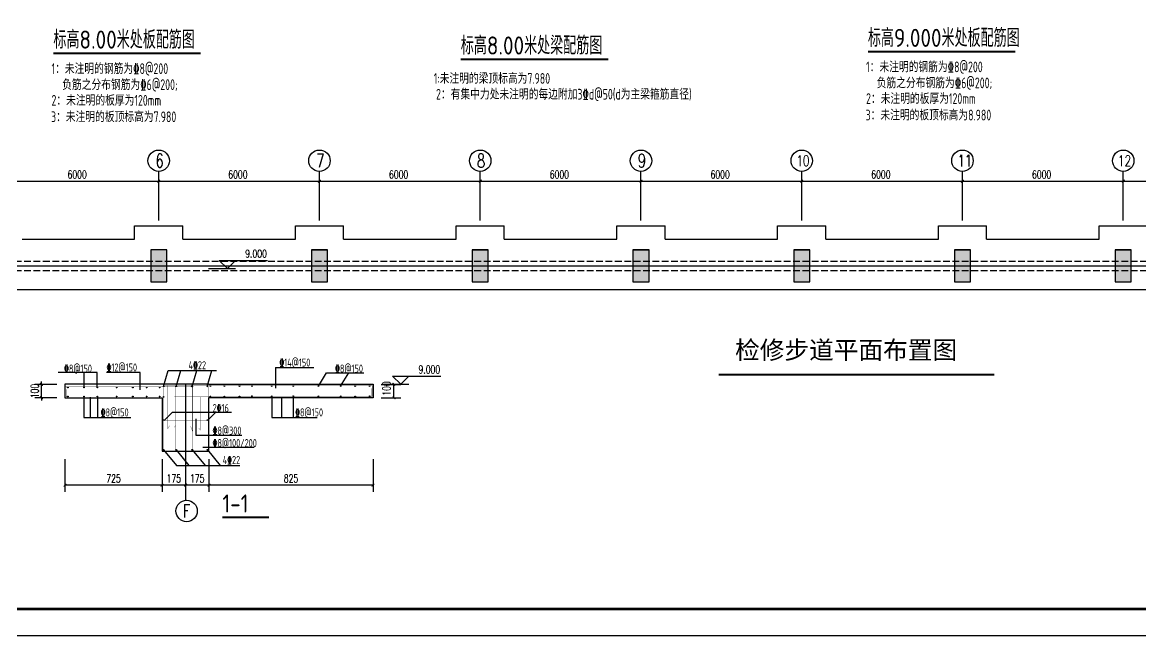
# Model space of a CAD drawing. Extents: x -73672 to 366960, y -527333 to 140666.
# Drawn here: x 221508 to 263247, y -527333 to -504417 of the extents above; entities that cross this region are included whole.
import ezdxf
from ezdxf.enums import TextEntityAlignment as Align

# ---------------------------------------------------------------- set-up
doc = ezdxf.new("R2010")
doc.units = 0
doc.header["$LTSCALE"] = 1000
doc.header["$MEASUREMENT"] = 0
doc.linetypes.add('DASH', pattern=[0.35, 0.25, -0.1])
for name, color, linetype in [('AXIS', 3, 'Continuous'), ('AXIS_TEXT', 7, 'Continuous'), ('COLUMN', 9, 'Continuous'), ('DIM_ELEV', 3, 'Continuous'), ('DIM_SYMB', 3, 'Continuous'), ('PUB_TEXT', 7, 'Continuous'), ('PUB_TITLE', 4, 'Continuous'), ('TEXT', 3, 'Continuous'), ('WALL', 9, 'Continuous'), ('建-尺寸', 3, 'Continuous')]:
    doc.layers.add(name, color=color, linetype=linetype)
doc.styles.add('_TCH_AXIS', font='COMPLEX', dxfattribs={"bigfont": 'GBCBIG'})
doc.styles.add('_TCH_DIM', font='SIMPLEX', dxfattribs={"bigfont": 'GBCBIG'})
doc.styles.add('_TCH_DIM_T3', font='SIMPLEX', dxfattribs={"width": 0.705882, "bigfont": 'GBCBIG'})
doc.styles.add('A-DIM_T3', font='SIMPLEX', dxfattribs={"width": 0.705882, "bigfont": 'GBCBIG'})
doc.styles.add('COMPLEX', font='COMPLEX', dxfattribs={"bigfont": 'Tssdchn.shx'})
doc.styles.get("Standard").update_dxf_attribs({"font": 'gbenor.shx', "bigfont": 'gbcbig.shx'})
doc.styles.add('TSSD_Rein', font='Tssdeng.shx', dxfattribs={"width": 0.7, "bigfont": 'hztxt.shx'})
doc.dimstyles.new('_TCH_ARCH-100', dxfattribs={"dimtxt": 297.5, "dimasz": 100, "dimexe": 250, "dimexo": 300, "dimgap": 100, "dimtad": 1, "dimdec": 0, "dimzin": 0, "dimdsep": 46, "dimtxsty": '_TCH_DIM_T3', "dimblk": 'ARCHTICK', "dimcen": 0.09, "dimclrt": 7, "dimazin": 2, "dimtfac": 1, "dimtdec": 0, "dimtix": 1, "dimtmove": 2, "dimatfit": 3, "dimfxl": 0, "dimtolj": 1, "dimtzin": 0, "dimarcsym": 0})
doc.dimstyles.new('A-DIM-100', dxfattribs={"dimtxt": 297.5, "dimasz": 100, "dimexe": 250, "dimexo": 300, "dimgap": 100, "dimtad": 1, "dimdec": 0, "dimzin": 0, "dimdsep": 46, "dimtxsty": 'A-DIM_T3', "dimblk": 'ARCHTICK', "dimcen": 0.09, "dimclrt": 7, "dimazin": 2, "dimtfac": 1, "dimtdec": 0, "dimtix": 1, "dimtmove": 2, "dimatfit": 3, "dimfxl": 0, "dimtolj": 1, "dimtzin": 0, "dimarcsym": 0})

# ---------------------------------------------------------------- blocks, each defined once
blk = doc.blocks.new('_ArchTick')
at = {"color": 0, "linetype": 'ByBlock', "const_width": 0.4}
blk.add_lwpolyline([(-0.5, -0.5), (0.5, 0.5)], dxfattribs=at)
blk = doc.blocks.new('*D7754')
at = {"layer": 'AXIS', "color": 0, "lineweight": -2}
for p, q in [((220597, -511521), (220597, -510101)), ((220597, -510351), (226597, -510351)), ((226597, -511521), (226597, -510101))]:
    blk.add_line(p, q, dxfattribs=at)
at = {"layer": 'Defpoints', "color": 0}
for p in [(226597, -510351), (220597, -511821), (226597, -511821)]:
    blk.add_point(p, dxfattribs=at)
at = {"layer": 'AXIS', "color": 0, "linetype": 'ByBlock', "lineweight": -2, "xscale": 100, "yscale": 100, "zscale": 100, "rotation": 180}
blk.add_blockref('_ArchTick', (220597, -510351), dxfattribs=at)
at = {"layer": 'AXIS', "color": 0, "linetype": 'ByBlock', "lineweight": -2, "xscale": 100, "yscale": 100, "zscale": 100}
blk.add_blockref('_ArchTick', (226597, -510351), dxfattribs=at)
at = {"layer": 'AXIS', "color": 7, "insert": (223552, -510102), "char_height": 297.5, "attachment_point": 5, "style": '_TCH_DIM_T3'}
blk.add_mtext('\\A1;6000', dxfattribs=at)
blk = doc.blocks.new('*D7755')
at = {"layer": 'AXIS', "color": 0, "lineweight": -2}
for p, q in [((226597, -511521), (226597, -510101)), ((226597, -510351), (232597, -510351)), ((232597, -511521), (232597, -510101))]:
    blk.add_line(p, q, dxfattribs=at)
at = {"layer": 'Defpoints', "color": 0}
for p in [(232597, -510351), (226597, -511821), (232597, -511821)]:
    blk.add_point(p, dxfattribs=at)
at = {"layer": 'AXIS', "color": 0, "linetype": 'ByBlock', "lineweight": -2, "xscale": 100, "yscale": 100, "zscale": 100, "rotation": 180}
blk.add_blockref('_ArchTick', (226597, -510351), dxfattribs=at)
at = {"layer": 'AXIS', "color": 0, "linetype": 'ByBlock', "lineweight": -2, "xscale": 100, "yscale": 100, "zscale": 100}
blk.add_blockref('_ArchTick', (232597, -510351), dxfattribs=at)
at = {"layer": 'AXIS', "color": 7, "insert": (229552, -510102), "char_height": 297.5, "attachment_point": 5, "style": '_TCH_DIM_T3'}
blk.add_mtext('\\A1;6000', dxfattribs=at)
blk = doc.blocks.new('*D7756')
at = {"layer": 'AXIS', "color": 0, "lineweight": -2}
for p, q in [((232597, -511521), (232597, -510101)), ((232597, -510351), (238597, -510351)), ((238597, -511521), (238597, -510101))]:
    blk.add_line(p, q, dxfattribs=at)
at = {"layer": 'Defpoints', "color": 0}
for p in [(238597, -510351), (232597, -511821), (238597, -511821)]:
    blk.add_point(p, dxfattribs=at)
at = {"layer": 'AXIS', "color": 0, "linetype": 'ByBlock', "lineweight": -2, "xscale": 100, "yscale": 100, "zscale": 100, "rotation": 180}
blk.add_blockref('_ArchTick', (232597, -510351), dxfattribs=at)
at = {"layer": 'AXIS', "color": 0, "linetype": 'ByBlock', "lineweight": -2, "xscale": 100, "yscale": 100, "zscale": 100}
blk.add_blockref('_ArchTick', (238597, -510351), dxfattribs=at)
at = {"layer": 'AXIS', "color": 7, "insert": (235552, -510102), "char_height": 297.5, "attachment_point": 5, "style": '_TCH_DIM_T3'}
blk.add_mtext('\\A1;6000', dxfattribs=at)
blk = doc.blocks.new('*D7757')
at = {"layer": 'AXIS', "color": 0, "lineweight": -2}
for p, q in [((238597, -511521), (238597, -510101)), ((238597, -510351), (244597, -510351)), ((244597, -511521), (244597, -510101))]:
    blk.add_line(p, q, dxfattribs=at)
at = {"layer": 'Defpoints', "color": 0}
for p in [(244597, -510351), (238597, -511821), (244597, -511821)]:
    blk.add_point(p, dxfattribs=at)
at = {"layer": 'AXIS', "color": 0, "linetype": 'ByBlock', "lineweight": -2, "xscale": 100, "yscale": 100, "zscale": 100, "rotation": 180}
blk.add_blockref('_ArchTick', (238597, -510351), dxfattribs=at)
at = {"layer": 'AXIS', "color": 0, "linetype": 'ByBlock', "lineweight": -2, "xscale": 100, "yscale": 100, "zscale": 100}
blk.add_blockref('_ArchTick', (244597, -510351), dxfattribs=at)
at = {"layer": 'AXIS', "color": 7, "insert": (241552, -510102), "char_height": 297.5, "attachment_point": 5, "style": '_TCH_DIM_T3'}
blk.add_mtext('\\A1;6000', dxfattribs=at)
blk = doc.blocks.new('*D7758')
at = {"layer": 'AXIS', "color": 0, "lineweight": -2}
for p, q in [((244597, -511521), (244597, -510101)), ((244597, -510351), (250597, -510351)), ((250597, -511521), (250597, -510101))]:
    blk.add_line(p, q, dxfattribs=at)
at = {"layer": 'Defpoints', "color": 0}
for p in [(250597, -510351), (244597, -511821), (250597, -511821)]:
    blk.add_point(p, dxfattribs=at)
at = {"layer": 'AXIS', "color": 0, "linetype": 'ByBlock', "lineweight": -2, "xscale": 100, "yscale": 100, "zscale": 100, "rotation": 180}
blk.add_blockref('_ArchTick', (244597, -510351), dxfattribs=at)
at = {"layer": 'AXIS', "color": 0, "linetype": 'ByBlock', "lineweight": -2, "xscale": 100, "yscale": 100, "zscale": 100}
blk.add_blockref('_ArchTick', (250597, -510351), dxfattribs=at)
at = {"layer": 'AXIS', "color": 7, "insert": (247552, -510102), "char_height": 297.5, "attachment_point": 5, "style": '_TCH_DIM_T3'}
blk.add_mtext('\\A1;6000', dxfattribs=at)
blk = doc.blocks.new('*D7759')
at = {"layer": 'AXIS', "color": 0, "lineweight": -2}
for p, q in [((250597, -511521), (250597, -510101)), ((250597, -510351), (256597, -510351)), ((256597, -511521), (256597, -510101))]:
    blk.add_line(p, q, dxfattribs=at)
at = {"layer": 'Defpoints', "color": 0}
for p in [(256597, -510351), (250597, -511821), (256597, -511821)]:
    blk.add_point(p, dxfattribs=at)
at = {"layer": 'AXIS', "color": 0, "linetype": 'ByBlock', "lineweight": -2, "xscale": 100, "yscale": 100, "zscale": 100, "rotation": 180}
blk.add_blockref('_ArchTick', (250597, -510351), dxfattribs=at)
at = {"layer": 'AXIS', "color": 0, "linetype": 'ByBlock', "lineweight": -2, "xscale": 100, "yscale": 100, "zscale": 100}
blk.add_blockref('_ArchTick', (256597, -510351), dxfattribs=at)
at = {"layer": 'AXIS', "color": 7, "insert": (253552, -510102), "char_height": 297.5, "attachment_point": 5, "style": '_TCH_DIM_T3'}
blk.add_mtext('\\A1;6000', dxfattribs=at)
blk = doc.blocks.new('*D7760')
at = {"layer": 'AXIS', "color": 0, "lineweight": -2}
for p, q in [((256597, -511521), (256597, -510101)), ((256597, -510351), (262597, -510351)), ((262597, -511521), (262597, -510101))]:
    blk.add_line(p, q, dxfattribs=at)
at = {"layer": 'Defpoints', "color": 0}
for p in [(262597, -510351), (256597, -511821), (262597, -511821)]:
    blk.add_point(p, dxfattribs=at)
at = {"layer": 'AXIS', "color": 0, "linetype": 'ByBlock', "lineweight": -2, "xscale": 100, "yscale": 100, "zscale": 100, "rotation": 180}
blk.add_blockref('_ArchTick', (256597, -510351), dxfattribs=at)
at = {"layer": 'AXIS', "color": 0, "linetype": 'ByBlock', "lineweight": -2, "xscale": 100, "yscale": 100, "zscale": 100}
blk.add_blockref('_ArchTick', (262597, -510351), dxfattribs=at)
at = {"layer": 'AXIS', "color": 7, "insert": (259552, -510102), "char_height": 297.5, "attachment_point": 5, "style": '_TCH_DIM_T3'}
blk.add_mtext('\\A1;6000', dxfattribs=at)
blk = doc.blocks.new('*D7761')
at = {"layer": 'AXIS', "color": 0, "lineweight": -2}
for p, q in [((262597, -511521), (262597, -510101)), ((262597, -510351), (268597, -510351)), ((268597, -511521), (268597, -510101))]:
    blk.add_line(p, q, dxfattribs=at)
at = {"layer": 'Defpoints', "color": 0}
for p in [(268597, -510351), (262597, -511821), (268597, -511821)]:
    blk.add_point(p, dxfattribs=at)
at = {"layer": 'AXIS', "color": 0, "linetype": 'ByBlock', "lineweight": -2, "xscale": 100, "yscale": 100, "zscale": 100, "rotation": 180}
blk.add_blockref('_ArchTick', (262597, -510351), dxfattribs=at)
at = {"layer": 'AXIS', "color": 0, "linetype": 'ByBlock', "lineweight": -2, "xscale": 100, "yscale": 100, "zscale": 100}
blk.add_blockref('_ArchTick', (268597, -510351), dxfattribs=at)
at = {"layer": 'AXIS', "color": 7, "insert": (265552, -510102), "char_height": 297.5, "attachment_point": 5, "style": '_TCH_DIM_T3'}
blk.add_mtext('\\A1;6000', dxfattribs=at)
blk = doc.blocks.new('_AXISO')
blk.add_circle((0, 0), 0.5)
at = {"layer": 'AXIS_TEXT', "style": 'COMPLEX'}
blk.add_attdef('A', text='', height=0.56, dxfattribs=at).set_placement((-0.25, -0.28), (0.25, -0.28), align=Align.FIT)
blk = doc.blocks.new('*D8849')
at = {"layer": 'Defpoints', "color": 0}
for p in [(222218, -517943), (223099, -517943), (223099, -518443)]:
    blk.add_point(p, dxfattribs=at)
at = {"layer": '建-尺寸', "color": 0, "lineweight": -2}
for p, q in [((222799, -517943), (221968, -517943)), ((222218, -517943), (222218, -517843)), ((222218, -518443), (222218, -517943)), ((222799, -518443), (221968, -518443)), ((222218, -518443), (222218, -518543))]:
    blk.add_line(p, q, dxfattribs=at)
at = {"layer": '建-尺寸', "color": 0, "linetype": 'ByBlock', "lineweight": -2, "xscale": 100, "yscale": 100, "zscale": 100}
for p, rotation in [((222218, -517943), 270), ((222218, -518443), 90)]:
    blk.add_blockref('_ArchTick', p, dxfattribs=dict(at, rotation=rotation))
at = {"layer": '建-尺寸', "color": 7, "insert": (221969, -518193), "char_height": 297.5, "attachment_point": 5, "rotation": 90, "style": 'A-DIM_T3'}
blk.add_mtext('\\A1;100', dxfattribs=at)
blk = doc.blocks.new('*D8850')
at = {"layer": 'Defpoints', "color": 0}
for p in [(234599, -517943), (235378, -517943), (234599, -518443)]:
    blk.add_point(p, dxfattribs=at)
at = {"layer": '建-尺寸', "color": 0, "lineweight": -2}
for p, q in [((234899, -517943), (235628, -517943)), ((235378, -518443), (235378, -517943)), ((234899, -518443), (235628, -518443))]:
    blk.add_line(p, q, dxfattribs=at)
at = {"layer": '建-尺寸', "color": 0, "linetype": 'ByBlock', "lineweight": -2, "xscale": 100, "yscale": 100, "zscale": 100}
for p, rotation in [((235378, -517943), 90), ((235378, -518443), 270)]:
    blk.add_blockref('_ArchTick', p, dxfattribs=dict(at, rotation=rotation))
at = {"layer": '建-尺寸', "color": 7, "insert": (235103, -518099), "char_height": 297.5, "attachment_point": 5, "rotation": 90, "style": 'A-DIM_T3'}
blk.add_mtext('\\A1;100', dxfattribs=at)
blk = doc.blocks.new('*D8851')
at = {"layer": 'Defpoints', "color": 0}
for p in [(228474, -520443), (234599, -520443), (228474, -521709)]:
    blk.add_point(p, dxfattribs=at)
at = {"layer": '建-尺寸', "color": 0, "lineweight": -2}
for p, q in [((228474, -520743), (228474, -521959)), ((234599, -520743), (234599, -521959)), ((234599, -521709), (228474, -521709))]:
    blk.add_line(p, q, dxfattribs=at)
at = {"layer": '建-尺寸', "color": 0, "linetype": 'ByBlock', "lineweight": -2, "xscale": 100, "yscale": 100, "zscale": 100, "rotation": 180}
blk.add_blockref('_ArchTick', (228474, -521709), dxfattribs=at)
at = {"layer": '建-尺寸', "color": 0, "linetype": 'ByBlock', "lineweight": -2, "xscale": 100, "yscale": 100, "zscale": 100}
blk.add_blockref('_ArchTick', (234599, -521709), dxfattribs=at)
at = {"layer": '建-尺寸', "color": 7, "insert": (231536, -521460), "char_height": 297.5, "attachment_point": 5, "style": 'A-DIM_T3'}
blk.add_mtext('\\A1;825', dxfattribs=at)
blk = doc.blocks.new('*D8852')
at = {"layer": 'Defpoints', "color": 0}
for p in [(227599, -520443), (228474, -520443), (227599, -521709)]:
    blk.add_point(p, dxfattribs=at)
at = {"layer": '建-尺寸', "color": 0, "lineweight": -2}
for p, q in [((227599, -520743), (227599, -521959)), ((228474, -520743), (228474, -521959)), ((228474, -521709), (227599, -521709))]:
    blk.add_line(p, q, dxfattribs=at)
at = {"layer": '建-尺寸', "color": 0, "linetype": 'ByBlock', "lineweight": -2, "xscale": 100, "yscale": 100, "zscale": 100, "rotation": 180}
blk.add_blockref('_ArchTick', (227599, -521709), dxfattribs=at)
at = {"layer": '建-尺寸', "color": 0, "linetype": 'ByBlock', "lineweight": -2, "xscale": 100, "yscale": 100, "zscale": 100}
blk.add_blockref('_ArchTick', (228474, -521709), dxfattribs=at)
at = {"layer": '建-尺寸', "color": 7, "insert": (228036, -521460), "char_height": 297.5, "attachment_point": 5, "style": 'A-DIM_T3'}
blk.add_mtext('\\A1;175', dxfattribs=at)
blk = doc.blocks.new('*D8853')
at = {"layer": 'Defpoints', "color": 0}
for p in [(226724, -520443), (227599, -520443), (226724, -521709)]:
    blk.add_point(p, dxfattribs=at)
at = {"layer": '建-尺寸', "color": 0, "lineweight": -2}
for p, q in [((226724, -520743), (226724, -521959)), ((227599, -520743), (227599, -521959)), ((227599, -521709), (226724, -521709))]:
    blk.add_line(p, q, dxfattribs=at)
at = {"layer": '建-尺寸', "color": 0, "linetype": 'ByBlock', "lineweight": -2, "xscale": 100, "yscale": 100, "zscale": 100, "rotation": 180}
blk.add_blockref('_ArchTick', (226724, -521709), dxfattribs=at)
at = {"layer": '建-尺寸', "color": 0, "linetype": 'ByBlock', "lineweight": -2, "xscale": 100, "yscale": 100, "zscale": 100}
blk.add_blockref('_ArchTick', (227599, -521709), dxfattribs=at)
at = {"layer": '建-尺寸', "color": 7, "insert": (227161, -521460), "char_height": 297.5, "attachment_point": 5, "style": 'A-DIM_T3'}
blk.add_mtext('\\A1;175', dxfattribs=at)
blk = doc.blocks.new('*D8854')
at = {"layer": 'Defpoints', "color": 0}
for p in [(223099, -520443), (226724, -520443), (223099, -521709)]:
    blk.add_point(p, dxfattribs=at)
at = {"layer": '建-尺寸', "color": 0, "lineweight": -2}
for p, q in [((223099, -520743), (223099, -521959)), ((226724, -520743), (226724, -521959)), ((226724, -521709), (223099, -521709))]:
    blk.add_line(p, q, dxfattribs=at)
at = {"layer": '建-尺寸', "color": 0, "linetype": 'ByBlock', "lineweight": -2, "xscale": 100, "yscale": 100, "zscale": 100, "rotation": 180}
blk.add_blockref('_ArchTick', (223099, -521709), dxfattribs=at)
at = {"layer": '建-尺寸', "color": 0, "linetype": 'ByBlock', "lineweight": -2, "xscale": 100, "yscale": 100, "zscale": 100}
blk.add_blockref('_ArchTick', (226724, -521709), dxfattribs=at)
at = {"layer": '建-尺寸', "color": 7, "insert": (224911, -521460), "char_height": 297.5, "attachment_point": 5, "style": 'A-DIM_T3'}
blk.add_mtext('\\A1;725', dxfattribs=at)

msp = doc.modelspace()

# ---------------------------------------------------------------- hatches: boundary and pattern name
h = msp.add_hatch(color=0)
h.dxf.hatch_style = 1
h.paths.add_polyline_path([(226897.15, -514118.06), (226897.15, -512918.06), (226537.15, -512918.06), (226297.15, -512918.06), (226297.15, -514118.06), (226537.15, -514118.06)])
h = msp.add_hatch(color=0)
h.dxf.hatch_style = 1
h.paths.add_polyline_path([(232897.15, -514118.06), (232897.15, -512918.06), (232537.15, -512918.06), (232297.15, -512918.06), (232297.15, -514118.06), (232537.15, -514118.06)])
h = msp.add_hatch(color=0)
h.dxf.hatch_style = 1
h.paths.add_polyline_path([(238897.15, -514118.06), (238897.15, -512918.06), (238537.15, -512918.06), (238297.15, -512918.06), (238297.15, -514118.06), (238537.15, -514118.06)])
h = msp.add_hatch(color=0)
h.dxf.hatch_style = 1
h.paths.add_polyline_path([(244897.15, -514118.06), (244897.15, -512918.06), (244537.15, -512918.06), (244297.15, -512918.06), (244297.15, -514118.06), (244537.15, -514118.06)])
h = msp.add_hatch(color=0)
h.dxf.hatch_style = 1
h.paths.add_polyline_path([(250897.15, -514118.06), (250897.15, -512918.06), (250537.15, -512918.06), (250297.15, -512918.06), (250297.15, -514118.06), (250537.15, -514118.06)])
h = msp.add_hatch(color=0)
h.dxf.hatch_style = 1
h.paths.add_polyline_path([(256897.15, -514118.06), (256897.15, -512918.06), (256537.15, -512918.06), (256297.15, -512918.06), (256297.15, -514118.06), (256537.15, -514118.06)])
h = msp.add_hatch(color=0)
h.dxf.hatch_style = 1
h.paths.add_polyline_path([(262897.15, -514118.06), (262897.15, -512918.06), (262537.15, -512918.06), (262297.15, -512918.06), (262297.15, -514118.06), (262537.15, -514118.06)])
h = msp.add_hatch(color=0)
h.dxf.hatch_style = 1
h.paths.add_polyline_path([(223215.92, -518060.39, 1), (223193.85, -518060.39, 1)])
h = msp.add_hatch(color=0)
h.dxf.hatch_style = 1
h.paths.add_polyline_path([(223215.92, -518397.05, 1), (223193.85, -518397.05, 1)])
h = msp.add_hatch(color=0)
h.dxf.hatch_style = 1
h.paths.add_polyline_path([(223818.6, -518060.39, 1), (223796.53, -518060.39, 1)])
h = msp.add_hatch(color=0)
h.dxf.hatch_style = 1
h.paths.add_polyline_path([(223818.6, -518397.05, 1), (223796.53, -518397.05, 1)])
h = msp.add_hatch(color=0)
h.dxf.hatch_style = 1
h.paths.add_polyline_path([(224316.47, -518060.39, 1), (224294.39, -518060.39, 1)])
h = msp.add_hatch(color=0)
h.dxf.hatch_style = 1
h.paths.add_polyline_path([(224316.47, -518397.05, 1), (224294.39, -518397.05, 1)])
h = msp.add_hatch(color=0)
h.dxf.hatch_style = 1
h.paths.add_polyline_path([(225034.44, -518060.39, 1), (225012.37, -518060.39, 1)])
h = msp.add_hatch(color=0)
h.dxf.hatch_style = 1
h.paths.add_polyline_path([(225034.44, -518397.05, 1), (225012.37, -518397.05, 1)])
h = msp.add_hatch(color=0)
h.dxf.hatch_style = 1
h.paths.add_polyline_path([(225642.36, -518060.39, 1), (225620.29, -518060.39, 1)])
h = msp.add_hatch(color=0)
h.dxf.hatch_style = 1
h.paths.add_polyline_path([(225642.36, -518397.05, 1), (225620.29, -518397.05, 1)])
h = msp.add_hatch(color=0)
h.dxf.hatch_style = 1
h.paths.add_polyline_path([(226155.95, -518060.39, 1), (226133.88, -518060.39, 1)])
h = msp.add_hatch(color=0)
h.dxf.hatch_style = 1
h.paths.add_polyline_path([(226155.95, -518397.05, 1), (226133.88, -518397.05, 1)])
h = msp.add_hatch(color=0)
h.dxf.hatch_style = 1
h.paths.add_polyline_path([(226640.67, -518060.39, 1), (226618.59, -518060.39, 1)])
h = msp.add_hatch(color=0)
h.dxf.hatch_style = 1
h.paths.add_polyline_path([(226640.67, -518397.05, 1), (226618.59, -518397.05, 1)])
h = msp.add_hatch(color=0)
h.dxf.hatch_style = 1
h.paths.add_polyline_path([(226791.34, -518017.81, 1), (226769.26, -518017.81, 1)])
h = msp.add_hatch(color=0)
h.dxf.hatch_style = 1
h.paths.add_polyline_path([(226791.34, -518412.3, 1), (226769.26, -518412.3, 1)])
h = msp.add_hatch(color=0)
h.dxf.hatch_style = 1
h.paths.add_polyline_path([(227259.72, -518017.81, 1), (227237.65, -518017.81, 1)])
h = msp.add_hatch(color=0)
h.dxf.hatch_style = 1
h.paths.add_polyline_path([(227855.85, -518017.81, 1), (227833.78, -518017.81, 1)])
h = msp.add_hatch(color=0)
h.dxf.hatch_style = 1
h.paths.add_polyline_path([(228425.78, -518017.81, 1), (228403.7, -518017.81, 1)])
h = msp.add_hatch(color=0)
h.dxf.hatch_style = 1
h.paths.add_polyline_path([(228537.01, -518008.41, 1), (228514.93, -518008.41, 1)])
h = msp.add_hatch(color=0)
h.dxf.hatch_style = 1
h.paths.add_polyline_path([(228537.01, -518390.91, 1), (228514.93, -518390.91, 1)])
h = msp.add_hatch(color=0)
h.dxf.hatch_style = 1
h.paths.add_polyline_path([(229057.8, -518008.41, 1), (229035.73, -518008.41, 1)])
h = msp.add_hatch(color=0)
h.dxf.hatch_style = 1
h.paths.add_polyline_path([(229057.8, -518390.91, 1), (229035.73, -518390.91, 1)])
h = msp.add_hatch(color=0)
h.dxf.hatch_style = 1
h.paths.add_polyline_path([(229624.45, -518008.41, 1), (229602.38, -518008.41, 1)])
h = msp.add_hatch(color=0)
h.dxf.hatch_style = 1
h.paths.add_polyline_path([(229624.45, -518390.91, 1), (229602.38, -518390.91, 1)])
h = msp.add_hatch(color=0)
h.dxf.hatch_style = 1
h.paths.add_polyline_path([(230088.25, -518008.41, 1), (230066.18, -518008.41, 1)])
h = msp.add_hatch(color=0)
h.dxf.hatch_style = 1
h.paths.add_polyline_path([(230088.25, -518382.11, 1), (230066.18, -518382.11, 1)])
h = msp.add_hatch(color=0)
h.dxf.hatch_style = 1
h.paths.add_polyline_path([(230826.14, -518008.41, 1), (230804.07, -518008.41, 1)])
h = msp.add_hatch(color=0)
h.dxf.hatch_style = 1
h.paths.add_polyline_path([(230826.14, -518387.07, 1), (230804.07, -518387.07, 1)])
h = msp.add_hatch(color=0)
h.dxf.hatch_style = 1
h.paths.add_polyline_path([(231631.11, -518008.41, 1), (231609.04, -518008.41, 1)])
h = msp.add_hatch(color=0)
h.dxf.hatch_style = 1
h.paths.add_polyline_path([(231631.11, -518384.67, 1), (231609.04, -518384.67, 1)])
h = msp.add_hatch(color=0)
h.dxf.hatch_style = 1
h.paths.add_polyline_path([(232570.25, -518008.41, 1), (232548.17, -518008.41, 1)])
h = msp.add_hatch(color=0)
h.dxf.hatch_style = 1
h.paths.add_polyline_path([(232570.25, -518388.09, 1), (232548.17, -518388.09, 1)])
h = msp.add_hatch(color=0)
h.dxf.hatch_style = 1
h.paths.add_polyline_path([(233401.92, -518008.41, 1), (233379.85, -518008.41, 1)])
h = msp.add_hatch(color=0)
h.dxf.hatch_style = 1
h.paths.add_polyline_path([(233401.92, -518389.68, 1), (233379.85, -518389.68, 1)])
h = msp.add_hatch(color=0)
h.dxf.hatch_style = 1
h.paths.add_polyline_path([(233941.71, -518008.41, 1), (233919.64, -518008.41, 1)])
h = msp.add_hatch(color=0)
h.dxf.hatch_style = 1
h.paths.add_polyline_path([(233941.71, -518397.87, 1), (233919.64, -518397.87, 1)])
h = msp.add_hatch(color=0)
h.dxf.hatch_style = 1
h.paths.add_polyline_path([(234481.51, -518008.41, 1), (234459.43, -518008.41, 1)])
h = msp.add_hatch(color=0)
h.dxf.hatch_style = 1
h.paths.add_polyline_path([(234481.51, -518383.54, 1), (234459.43, -518383.54, 1)])
h = msp.add_hatch(color=0)
h.dxf.hatch_style = 1
h.paths.add_polyline_path([(226791.34, -519275.58, 1), (226769.26, -519275.58, 1)])
h = msp.add_hatch(color=0)
h.dxf.hatch_style = 1
h.paths.add_polyline_path([(228425.78, -519275.58, 1), (228403.7, -519275.58, 1)])
h = msp.add_hatch(color=0)
h.dxf.hatch_style = 1
h.paths.add_polyline_path([(226791.34, -520390.86, 1), (226769.26, -520390.86, 1)])
h = msp.add_hatch(color=0)
h.dxf.hatch_style = 1
h.paths.add_polyline_path([(227259.72, -520390.86, 1), (227237.65, -520390.86, 1)])
h = msp.add_hatch(color=0)
h.dxf.hatch_style = 1
h.paths.add_polyline_path([(227855.85, -520390.86, 1), (227833.78, -520390.86, 1)])
h = msp.add_hatch(color=0)
h.dxf.hatch_style = 1
h.paths.add_polyline_path([(228425.78, -520390.86, 1), (228403.7, -520390.86, 1)])

# ---------------------------------------------------------------- linework, layer by layer
for p, q in [((225697.15, -512518.06), (225697.15, -512018.06)), ((225697.15, -512018.06), (227497.15, -512018.06)), ((227497.15, -512518.06), (227497.15, -512018.06)), ((231697.15, -512518.06), (231697.15, -512018.06)), ((231697.15, -512018.06), (233497.15, -512018.06)), ((233497.15, -512518.06), (233497.15, -512018.06)), ((237697.15, -512518.06), (237697.15, -512018.06)), ((237697.15, -512018.06), (239497.15, -512018.06)), ((239497.15, -512518.06), (239497.15, -512018.06)), ((243697.15, -512518.06), (243697.15, -512018.06)), ((243697.15, -512018.06), (245497.15, -512018.06)), ((245497.15, -512518.06), (245497.15, -512018.06)), ((249697.15, -512518.06), (249697.15, -512018.06)), ((249697.15, -512018.06), (251497.15, -512018.06)), ((251497.15, -512518.06), (251497.15, -512018.06)), ((255697.15, -512518.06), (255697.15, -512018.06)), ((255697.15, -512018.06), (257497.15, -512018.06)), ((257497.15, -512518.06), (257497.15, -512018.06)), ((261697.15, -512518.06), (261697.15, -512018.06)), ((261697.15, -512018.06), (263497.15, -512018.06)), ((221497.15, -512518.06), (225697.15, -512518.06)), ((227497.15, -512518.06), (231697.15, -512518.06)), ((233497.15, -512518.06), (237697.15, -512518.06)), ((239497.15, -512518.06), (243697.15, -512518.06)), ((245497.15, -512518.06), (249697.15, -512518.06)), ((251497.15, -512518.06), (255697.15, -512518.06)), ((257497.15, -512518.06), (261697.15, -512518.06)), ((232297.15, -512918.06), (232897.15, -512918.06)), ((238297.15, -512918.06), (238897.15, -512918.06)), ((244297.15, -512918.06), (244897.15, -512918.06)), ((250297.15, -512918.06), (250897.15, -512918.06)), ((256297.15, -512918.06), (256897.15, -512918.06)), ((262297.15, -512918.06), (262897.15, -512918.06))]:
    msp.add_line(p, q)
at = {"color": 1}
msp.add_line((196177.15, -513518.06), (304117.15, -513518.06), dxfattribs=at)
at = {"color": 0}
for p, q in [((304717.15, -514418.06), (196717.15, -514418.06)), ((224305.43, -517506.81), (222841.67, -517506.81)), ((223812.81, -518060.39), (223812.81, -517506.81)), ((224305.43, -518060.39), (224305.43, -517506.81)), ((225902.71, -517502.23), (224644.95, -517502.23)), ((225902.71, -518146.84), (225902.71, -517502.23)), ((226780.3, -518017.81), (226953.09, -517419.82)), ((226953.09, -517419.82), (228755.89, -517419.82)), ((227245, -518017.81), (227417.79, -517419.82)), ((227844.81, -518017.81), (228017.61, -517419.82)), ((228409.74, -518017.81), (228582.54, -517419.82)), ((230957.26, -517315.12), (230957.26, -518080.26)), ((230957.26, -517315.12), (232387.97, -517315.12)), ((232559.21, -518008.41), (232863.91, -517512.05)), ((232863.91, -517512.05), (234249.42, -517512.05)), ((233384.62, -518008.41), (233689.32, -517512.05)), ((226723.64, -517942.73), (223098.64, -517942.73)), ((223098.64, -517942.73), (223098.64, -518442.73)), ((228473.64, -517942.73), (226723.64, -517942.73)), ((227598.64, -517942.73), (227598.64, -522269.27)), ((228473.64, -517942.73), (234598.64, -517942.73)), ((234598.64, -517942.73), (234598.64, -518442.73)), ((223806.4, -518386.07), (223806.4, -519180.42)), ((224307.54, -518386.22), (224307.54, -519180.42)), ((230077.22, -518382.11), (230077.22, -518382.11)), ((223098.64, -518442.73), (226723.64, -518442.73)), ((224042.23, -518416.71), (224042.23, -519180.42)), ((226723.64, -518442.73), (226723.64, -520442.73)), ((228473.64, -520442.73), (228473.64, -518442.73)), ((234598.64, -518442.73), (228473.64, -518442.73)), ((230815.11, -518466.45), (230815.11, -519180.42)), ((231181.95, -518466.45), (231181.95, -519180.42)), ((231616.93, -518466.45), (231616.93, -519180.42)), ((223806.4, -519180.42), (225555.48, -519180.42)), ((226797.7, -519296.46), (227115.42, -518988.56)), ((227115.42, -518988.56), (229316.51, -518988.56)), ((227983.8, -519230.68), (227983.8, -519836.64)), ((228412.49, -519296.46), (228730.21, -518988.56)), ((230815.11, -519180.42), (232514.49, -519180.42)), ((227983.8, -519836.64), (229696.86, -519836.64)), ((226723.64, -520442.73), (228473.64, -520442.73)), ((226780.3, -520390.86), (227258.17, -520975.45)), ((227245.41, -520390.86), (227723.28, -520975.45)), ((227848.09, -520390.86), (228325.96, -520975.45)), ((228239.76, -520288.23), (230165.71, -520288.23)), ((228418.01, -520390.86), (228895.88, -520975.45)), ((227258.17, -520975.45), (229621.72, -520975.45))]:
    msp.add_line(p, q, dxfattribs=at)
at = {"color": 0, "const_width": 10}
msp.add_lwpolyline([(226760.64, -520408.33), (226760.64, -517984.41), (228445.06, -517984.41), (228445.06, -520408.33), (226760.64, -520408.33)], close=True, dxfattribs=at)
for points in [[(234563.37, -518399.08), (234563.37, -517987.22), (226938.75, -517987.22), (226938.75, -519595.93), (227004.26, -519484.57)], [(227233.12, -517987.09), (227233.12, -520407.78)], [(227829.71, -517985.09), (227790.73, -518020.57)], [(227866.73, -517987.09), (227866.73, -520407.78)], [(228398.46, -517986.28), (228373.97, -518029.26)], [(223125.13, -518413.5), (223125.13, -518037.3), (227862.71, -518037.3), (227862.71, -519697.55), (227786.2, -519515.7)], [(223158.38, -518135.02), (223158.38, -518416.71), (228146.58, -518416.71)], [(234534.4, -518094.34), (234534.4, -518408.78), (227180.07, -518413), (227180.07, -519550.89), (227237.71, -519461.8)], [(227868.2, -518024.57), (227832.21, -518064.05)], [(228442.94, -518031.26), (228398.96, -518051.25)], [(228146.58, -518416.71), (228146.58, -519655.7), (228090.96, -519570.9)], [(226757.44, -519296.6), (228446.58, -519296.6)], [(226766.38, -519250.32), (226825.24, -519250.32)], [(228385.16, -519250.32), (228444.02, -519250.32)]]:
    msp.add_lwpolyline(points, dxfattribs=at)
at = {"color": 0}
for centre in [(223204.89, -518060.39), (223204.89, -518397.05), (223807.57, -518060.39), (223807.57, -518397.05), (224305.43, -518060.39), (224305.43, -518397.05), (225023.41, -518060.39), (225023.41, -518397.05), (225631.33, -518060.39), (225631.33, -518397.05), (226144.91, -518060.39), (226144.91, -518397.05), (226629.63, -518060.39), (226629.63, -518397.05), (226780.3, -518017.81), (226780.3, -518412.3), (227248.69, -518017.81), (227844.81, -518017.81), (228414.74, -518017.81), (228525.97, -518008.41), (228525.97, -518390.91), (229046.76, -518008.41), (229046.76, -518390.91), (229613.41, -518008.41), (229613.41, -518390.91), (230077.22, -518008.41), (230077.22, -518382.11), (230815.11, -518008.41), (230815.11, -518387.07), (231620.08, -518008.41), (231620.08, -518384.67), (232559.21, -518008.41), (232559.21, -518388.09), (233390.89, -518008.41), (233390.89, -518389.68), (233930.68, -518008.41), (233930.68, -518397.87), (234470.47, -518008.41), (234470.47, -518383.54), (226780.3, -519275.58), (228414.74, -519275.58), (226780.3, -520390.86), (227248.69, -520390.86), (227844.81, -520390.86), (228414.74, -520390.86)]:
    msp.add_circle(centre, 11.04, dxfattribs=at)
at = {"layer": 'AXIS'}
for p, q in [((226597.15, -511820.77), (226597.15, -509988.86)), ((232597.15, -511820.77), (232597.15, -509988.86)), ((238597.15, -511820.77), (238597.15, -509988.86)), ((244597.15, -511820.77), (244597.15, -509988.86)), ((250597.15, -511820.77), (250597.15, -509988.86)), ((256597.15, -511820.77), (256597.15, -509988.86)), ((262597.15, -511820.77), (262597.15, -509988.86))]:
    msp.add_line(p, q, dxfattribs=at)
msp.add_circle((227637.28, -522674.63), 400, dxfattribs=at)
at = {"layer": 'COLUMN'}
for points in [[(226897.15, -512918.06), (226297.15, -512918.06), (226297.15, -514118.06), (226897.15, -514118.06)], [(232897.15, -512918.06), (232297.15, -512918.06), (232297.15, -514118.06), (232897.15, -514118.06)], [(238897.15, -512918.06), (238297.15, -512918.06), (238297.15, -514118.06), (238897.15, -514118.06)], [(244897.15, -512918.06), (244297.15, -512918.06), (244297.15, -514118.06), (244897.15, -514118.06)], [(250897.15, -512918.06), (250297.15, -512918.06), (250297.15, -514118.06), (250897.15, -514118.06)], [(256897.15, -512918.06), (256297.15, -512918.06), (256297.15, -514118.06), (256897.15, -514118.06)], [(262897.15, -512918.06), (262297.15, -512918.06), (262297.15, -514118.06), (262897.15, -514118.06)]]:
    msp.add_lwpolyline(points, close=True, dxfattribs=at)
at = {"layer": 'DIM_ELEV'}
for p, q in [((229159.67, -513614.4), (228859.67, -513314.4)), ((228859.67, -513314.4), (230654.67, -513314.4)), ((229159.67, -513614.4), (229459.67, -513314.4)), ((228459.67, -513614.4), (229459.67, -513614.4)), ((234927.99, -517942.73), (235927.99, -517942.73)), ((235627.99, -517942.73), (235327.99, -517642.73)), ((235327.99, -517642.73), (237122.99, -517642.73)), ((235627.99, -517942.73), (235927.99, -517642.73))]:
    msp.add_line(p, q, dxfattribs=at)
at = {"layer": 'DIM_SYMB', "const_width": 70}
for points in [[(222665.81, -505577.11), (228167.76, -505577.11)], [(237872.09, -505796.93), (243374.04, -505796.93)], [(253068.58, -505511.53), (258570.53, -505511.53)], [(247496.15, -517578.23), (257791.97, -517578.23)], [(228977.11, -522908.64), (230709.12, -522908.64)]]:
    msp.add_lwpolyline(points, dxfattribs=at)
at = {"layer": 'PUB_TITLE'}
msp.add_lwpolyline([(185241.64, -527333.5), (333941.64, -527333.5), (333941.64, -443233.5), (185241.64, -443233.5)], close=True, dxfattribs=at)
at = {"layer": 'PUB_TITLE', "const_width": 100}
msp.add_lwpolyline([(187741.64, -526333.5), (332941.64, -526333.5), (332941.64, -444233.5), (187741.64, -444233.5)], close=True, dxfattribs=at)
at = {"layer": 'WALL', "linetype": 'DASH'}
for p, q in [((197077.15, -513343.06), (304117.15, -513343.06)), ((197077.15, -513693.06), (304117.15, -513693.06))]:
    msp.add_line(p, q, dxfattribs=at)

# ---------------------------------------------------------------- block references
at = {"layer": 'AXIS'}
ref = msp.add_blockref('_AXISO', (226597.15, -509588.86), dxfattribs=dict(at, xscale=800, yscale=800, zscale=800))
ref.add_attrib('A', '6', (226477.92, -509842.21), dxfattribs={"color": 7, "height": 506.7, "style": '_TCH_AXIS', "width": 0.705882})
ref = msp.add_blockref('_AXISO', (232597.15, -509588.86), dxfattribs=dict(at, xscale=800, yscale=800, zscale=800))
ref.add_attrib('A', '7', (232477.92, -509842.21), dxfattribs={"color": 7, "height": 506.7, "style": '_TCH_AXIS', "width": 0.705882})
ref = msp.add_blockref('_AXISO', (238597.15, -509588.86), dxfattribs=dict(at, xscale=800, yscale=800, zscale=800))
ref.add_attrib('A', '8', (238477.92, -509842.21), dxfattribs={"color": 7, "height": 506.7, "style": '_TCH_AXIS', "width": 0.705882})
ref = msp.add_blockref('_AXISO', (244597.15, -509588.86), dxfattribs=dict(at, xscale=800, yscale=800, zscale=800))
ref.add_attrib('A', '9', (244477.92, -509842.21), dxfattribs={"color": 7, "height": 506.7, "style": '_TCH_AXIS', "width": 0.705882})
ref = msp.add_blockref('_AXISO', (250597.15, -509588.86), dxfattribs=dict(at, xscale=800, yscale=800, zscale=800))
ref.add_attrib('A', '10', (250401.7, -509789.36), dxfattribs={"color": 7, "height": 401.002, "style": '_TCH_AXIS', "width": 0.705882})
ref = msp.add_blockref('_AXISO', (256597.15, -509588.86), dxfattribs=dict(at, xscale=800, yscale=800, zscale=800))
ref.add_attrib('A', '11', (256421.34, -509806.79), dxfattribs={"color": 7, "height": 435.854, "style": '_TCH_AXIS', "width": 0.705882})
ref = msp.add_blockref('_AXISO', (262597.15, -509588.86), dxfattribs=dict(at, xscale=800, yscale=800, zscale=800))
ref.add_attrib('A', '12', (262401.7, -509789.36), dxfattribs={"color": 7, "height": 401.002, "style": '_TCH_AXIS', "width": 0.705882})

# ---------------------------------------------------------------- texts
at = {"layer": 'AXIS', "color": 7, "style": '_TCH_AXIS', "width": 0.705882}
msp.add_text('F', height=493.2, dxfattribs=at).set_placement((227504.65, -522921.23))
at = {"layer": 'DIM_ELEV', "color": 7, "style": '_TCH_DIM', "width": 0.705882}
for p in [(229824.67, -513209.4), (236292.99, -517537.73)]:
    msp.add_text('9.000', height=297.5, dxfattribs=at).set_placement(p)
at = {"layer": 'PUB_TEXT'}
for s, height, p in [('标高9.000米处板配筋图', 675.1773, (253068.58, -505334.3)), ('标高8.00米处板配筋图', 675.1773, (222665.81, -505399.88)), ('标高8.00米处梁配筋图', 675.1773, (237872.09, -505619.69)), ('1-1', 675.177, (228977.11, -522731.41))]:
    msp.add_text(s, height=height, dxfattribs=at).set_placement(p)
at = {"layer": 'PUB_TEXT', "insert": (248109.86, -516323.24), "char_height": 675.1773, "width": 15625.3067, "attachment_point": 1}
msp.add_mtext('{\\fNSimSun|b0|i0|c134|p49;检修步道平面布置图}', dxfattribs=at)
at = {"layer": 'TEXT', "style": 'TSSD_Rein', "width": 0.7}
for s, height, p in [('1：未注明的钢筋为%%1328@200', 400, (252999.59, -506281.6)), ('1：未注明的钢筋为%%1328@200', 400, (222596.82, -506347.18)), ('1:未注明的梁顶标高为7.980', 400, (236862.9, -506713.12)), ('负筋之分布钢筋为%%1326@200;', 400, (222993.99, -506946.03)), ('负筋之分布钢筋为%%1326@200;', 400, (253396.76, -506880.45)), ('2：未注明的板厚为120mm', 400, (222594.88, -507531.2)), ('2：有集中力处未注明的每边附加3%%132d@50(d为主梁箍筋直径)', 400, (236947.65, -507302.04)), ('2：未注明的板厚为120mm', 400, (252997.65, -507465.62)), ('3：未注明的板顶标高为7.980', 400, (222578.11, -508146.9)), ('3：未注明的板顶标高为8.980', 400, (252980.88, -508081.32)), ('%%13212@150', 300, (224651.13, -517462.58)), ('4%%13222', 300, (227711.09, -517378.95)), ('%%13214@150', 300, (231102.66, -517278.67)), ('%%1328@150', 300, (223063.49, -517504.67)), ('%%1328@150', 300, (233179.29, -517504.67)), ('%%1328@150', 300, (224432.07, -519141.45)), ('2%%13216', 300, (228608.3, -518980.5)), ('%%1328@150', 300, (231690.09, -519141.45)), ('%%1328@300', 300, (228608.3, -519822.29)), ('%%1328@100/200', 300, (228608.3, -520287.4)), ('4%%13222', 300, (228985.63, -520920.82))]:
    msp.add_text(s, height=height, dxfattribs=at).set_placement(p)

# ---------------------------------------------------------------- dimensions: what is measured, and where the dimension line sits
at = {"layer": 'AXIS'}
for base, p1, p2, picture, middle in [((226597.15, -510351.17), (220597.15, -511820.77), (226597.15, -511820.77), '*D7754', (223552.35, -510102.42)), ((232597.15, -510351.17), (226597.15, -511820.77), (232597.15, -511820.77), '*D7755', (229552.35, -510102.42)), ((238597.15, -510351.17), (232597.15, -511820.77), (238597.15, -511820.77), '*D7756', (235552.35, -510102.42)), ((244597.15, -510351.17), (238597.15, -511820.77), (244597.15, -511820.77), '*D7757', (241552.35, -510102.42)), ((250597.15, -510351.17), (244597.15, -511820.77), (250597.15, -511820.77), '*D7758', (247552.35, -510102.42)), ((256597.15, -510351.17), (250597.15, -511820.77), (256597.15, -511820.77), '*D7759', (253552.35, -510102.42)), ((262597.15, -510351.17), (256597.15, -511820.77), (262597.15, -511820.77), '*D7760', (259552.35, -510102.42)), ((268597.15, -510351.17), (262597.15, -511820.77), (268597.15, -511820.77), '*D7761', (265552.35, -510102.42))]:
    dim = msp.add_linear_dim(base=base, p1=p1, p2=p2, angle=0, dimstyle='_TCH_ARCH-100', dxfattribs=at)
    dim.commit()
    dim.dimension.update_dxf_attribs({"geometry": picture, "text_midpoint": middle, "dimtype": 161})
at = {"layer": '建-尺寸', "color": 0}
for p1, p2, distance, text, picture, middle in [((223098.64, -518442.73), (223098.64, -517942.73), 880.88, '100', '*D8849', (221969.01, -518192.73)), ((226723.64, -520442.73), (223098.64, -520442.73), 1266.09, '725', '*D8854', (224911.14, -521460.08)), ((227598.64, -520442.73), (226723.64, -520442.73), 1266.09, '175', '*D8853', (227161.14, -521460.08)), ((228473.64, -520442.73), (227598.64, -520442.73), 1266.09, '175', '*D8852', (228036.14, -521460.08)), ((234598.64, -520442.73), (228473.64, -520442.73), 1266.09, '825', '*D8851', (231536.14, -521460.08))]:
    dim = msp.add_aligned_dim(p1=p1, p2=p2, distance=distance, text=text, dimstyle='A-DIM-100', dxfattribs=at)
    dim.commit()
    dim.dimension.update_dxf_attribs({"geometry": picture, "text_midpoint": middle})
dim = msp.add_linear_dim(base=(235377.99, -517942.73), p1=(234598.64, -518442.73), p2=(234598.64, -517942.73), angle=90, text='100', dimstyle='A-DIM-100', dxfattribs=at)
dim.commit()
dim.dimension.update_dxf_attribs({"geometry": '*D8850', "text_midpoint": (235102.99, -518098.56), "dimtype": 161})

doc.saveas('drawing.dxf')
